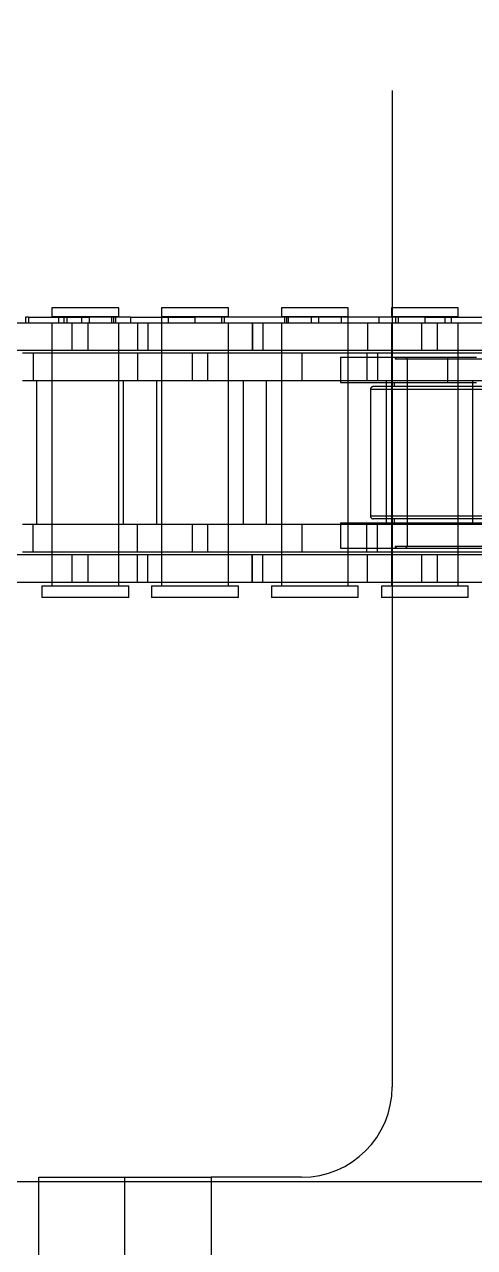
# Model space of a CAD drawing. Header units: metres. Extents: x 0 to 21025, y 0 to 14850.
# Drawn here: x 6163 to 6187.8, y 9257.5 to 9325 of the extents above; entities that cross this region are included whole.
import ezdxf

# ---------------------------------------------------------------- set-up
doc = ezdxf.new("R2010")
doc.units = ezdxf.units.M
doc.header["$LTSCALE"] = 25
doc.linetypes.add('HIDDEN2', pattern=[4.7625, 3.175, -1.5875])
for name, color, linetype in [('SL1', 8, 'Continuous'), ('SL4', 4, 'Continuous'), ('ST1', 7, 'HIDDEN2')]:
    doc.layers.add(name, color=color, linetype=linetype)

msp = doc.modelspace()

# ---------------------------------------------------------------- linework, layer by layer
at = {"layer": 'SL1'}
for radius, start, end in [(1215.5, 107.106787, 166.785047), (1170.7, 106.690475, 164.690823), (1164.35, 106.913784, 164.513299), (1158.35, 107.10294, 164.435358)]:
    msp.add_arc((6782.517, 8419.394), radius, start, end, dxfattribs=at)
msp.add_open_spline([(6442.231, 9525.511), (6432.964, 9522.661), (6411.041, 9515.613), (6376.77, 9503.457), (6340.685, 9489.236), (6306.202, 9474.314), (6273.301, 9458.832), (6240.903, 9442.324), (6209.039, 9424.807), (6177.742, 9406.296), (6147.038, 9386.817), (6115.974, 9365.682), (6084.891, 9343.125), (6064.321, 9326.772), (6054.186, 9318.716)], degree=3, knots=[0.92911772, 0.92911772, 0.92911772, 0.92911772, 0.93377788, 0.94018556, 0.94659323, 0.95241844, 0.95824366, 0.96406887, 0.96989408, 0.97571929, 0.9815445, 0.98736971, 0.99377739, 1, 1, 1, 1], dxfattribs=at)
at = {"layer": 'SL4'}
for p, q in [((5540.514, 9261.149), (6209.329, 9261.149)), ((6163.744, 9251.384), (6163.744, 9261.149)), ((6173.269, 9261.149), (6173.269, 9251.384))]:
    msp.add_line(p, q, dxfattribs=at)
at = {"layer": 'ST1'}
for p, q in [((6183.269, 9321.384), (6183.269, 9266.384)), ((6290.989, 9321.384), (6183.269, 9321.384)), ((6163.006, 9308.873), (6163.006, 9308.541)), ((6163.178, 9308.873), (6163.006, 9308.873)), ((6163.178, 9308.873), (6163.178, 9308.541)), ((6163.178, 9308.873), (6166.525, 9308.873)), ((6164.476, 9309.384), (6164.472, 9309.384)), ((6164.472, 9309.384), (6164.472, 9308.91)), ((6164.472, 9308.91), (6168.162, 9308.91)), ((6168.162, 9309.384), (6164.476, 9309.384)), ((6164.841, 9308.91), (6164.841, 9308.541)), ((6165.126, 9308.873), (6165.126, 9308.541)), ((6165.299, 9308.873), (6165.299, 9308.541)), ((6166.11, 9308.873), (6166.11, 9308.541)), ((6166.525, 9308.873), (6166.525, 9308.541)), ((6168.824, 9308.873), (6166.525, 9308.873)), ((6167.793, 9308.541), (6167.793, 9308.91)), ((6167.882, 9308.873), (6167.882, 9308.541)), ((6167.985, 9308.873), (6167.985, 9308.541)), ((6168.162, 9308.91), (6168.162, 9309.384)), ((6168.824, 9308.873), (6172.376, 9308.873)), ((6168.824, 9308.873), (6168.824, 9308.541)), ((6174.221, 9309.384), (6170.531, 9309.384)), ((6170.531, 9309.384), (6170.531, 9308.91)), ((6170.531, 9308.91), (6174.221, 9308.91)), ((6170.531, 9308.873), (6170.531, 9307.021)), ((6170.9, 9308.91), (6170.9, 9308.541)), ((6172.376, 9308.873), (6172.376, 9308.541)), ((6185.076, 9308.873), (6172.376, 9308.873)), ((6173.852, 9308.541), (6173.852, 9308.91)), ((6173.995, 9308.873), (6173.995, 9308.541)), ((6174.221, 9308.91), (6174.221, 9309.384)), ((6177.154, 9309.384), (6177.151, 9309.384)), ((6177.151, 9309.384), (6177.151, 9308.91)), ((6177.151, 9308.91), (6180.841, 9308.91)), ((6180.841, 9309.384), (6177.154, 9309.384)), ((6177.328, 9308.873), (6177.328, 9308.541)), ((6177.431, 9308.873), (6177.431, 9308.541)), ((6177.52, 9308.91), (6177.52, 9308.541)), ((6178.788, 9308.873), (6178.788, 9308.541)), ((6179.203, 9308.873), (6179.203, 9308.541)), ((6180.472, 9308.541), (6180.472, 9308.91)), ((6180.841, 9308.91), (6180.841, 9309.384)), ((6180.841, 9307.021), (6180.841, 9308.873)), ((6182.548, 9308.541), (6182.548, 9308.873)), ((6186.921, 9309.384), (6183.231, 9309.384)), ((6183.231, 9309.384), (6183.231, 9308.91)), ((6183.231, 9308.91), (6186.921, 9308.91)), ((6183.457, 9308.873), (6183.457, 9308.541)), ((6183.6, 9308.91), (6183.6, 9308.541)), ((6185.076, 9308.873), (6185.076, 9308.541)), ((6185.076, 9308.873), (6188.307, 9308.873)), ((6186.183, 9308.873), (6186.183, 9308.541)), ((6186.552, 9308.541), (6186.552, 9308.91)), ((6186.921, 9308.91), (6186.921, 9309.384)), ((6165.596, 9308.541), (6156.501, 9308.541)), ((6164.472, 9308.541), (6164.472, 9307.021)), ((6164.472, 9308.541), (6164.472, 9294.042)), ((6166.456, 9308.541), (6165.596, 9308.541)), ((6165.596, 9307.021), (6165.596, 9308.541)), ((6175.551, 9308.541), (6166.456, 9308.541)), ((6166.456, 9308.541), (6166.456, 9307.021)), ((6168.162, 9307.021), (6168.162, 9308.541)), ((6168.162, 9294.042), (6168.162, 9308.541)), ((6169.195, 9308.541), (6169.195, 9307.021)), ((6169.779, 9308.541), (6169.779, 9307.021)), ((6170.531, 9308.541), (6170.531, 9294.042)), ((6174.221, 9307.021), (6174.221, 9308.541)), ((6174.221, 9294.042), (6174.221, 9308.541)), ((6175.534, 9308.541), (6175.534, 9307.021)), ((6175.551, 9308.541), (6175.551, 9307.021)), ((6181.901, 9308.541), (6175.551, 9308.541)), ((6176.118, 9308.541), (6176.118, 9307.021)), ((6177.151, 9308.541), (6177.151, 9307.021)), ((6177.151, 9308.541), (6177.151, 9294.042)), ((6180.841, 9294.042), (6180.841, 9308.541)), ((6181.901, 9308.541), (6181.901, 9307.021)), ((6190.996, 9308.541), (6181.901, 9308.541)), ((6183.231, 9308.541), (6183.231, 9307.021)), ((6183.231, 9308.541), (6183.231, 9294.042)), ((6184.916, 9307.021), (6184.916, 9308.541)), ((6185.754, 9308.541), (6185.754, 9307.021)), ((6186.921, 9307.021), (6186.921, 9308.541)), ((6186.921, 9294.042), (6186.921, 9308.541)), ((6165.596, 9307.021), (6156.501, 9307.021)), ((6169.201, 9306.869), (6162.851, 9306.869)), ((6163.44, 9306.869), (6163.44, 9305.349)), ((6164.472, 9306.869), (6164.472, 9305.349)), ((6166.456, 9307.021), (6165.596, 9307.021)), ((6175.551, 9307.021), (6166.456, 9307.021)), ((6168.162, 9305.349), (6168.162, 9306.869)), ((6169.201, 9306.869), (6169.201, 9305.349)), ((6178.296, 9306.869), (6169.201, 9306.869)), ((6170.531, 9306.869), (6170.531, 9305.349)), ((6172.237, 9305.349), (6172.237, 9306.869)), ((6173.076, 9306.869), (6173.076, 9305.349)), ((6174.221, 9305.349), (6174.221, 9306.869)), ((6181.901, 9307.021), (6175.551, 9307.021)), ((6177.151, 9306.869), (6177.151, 9305.349)), ((6182.457, 9306.869), (6178.296, 9306.869)), ((6178.296, 9305.349), (6178.296, 9306.869)), ((6180.841, 9305.349), (6180.841, 9306.869)), ((6181.873, 9306.869), (6181.873, 9305.349)), ((6190.996, 9307.021), (6181.901, 9307.021)), ((6182.457, 9306.869), (6182.457, 9305.349)), ((6188.797, 9306.869), (6182.457, 9306.869)), ((6180.424, 9306.659), (6186.329, 9306.659)), ((6180.424, 9306.659), (6180.424, 9305.259)), ((6183.526, 9306.659), (6183.437, 9306.57)), ((6183.437, 9306.659), (6183.437, 9306.57)), ((6183.437, 9306.57), (6189.222, 9306.57)), ((6184.015, 9306.659), (6184.104, 9306.57)), ((6184.104, 9306.57), (6184.104, 9296.198)), ((6186.329, 9306.659), (6186.329, 9305.259)), ((6186.329, 9306.659), (6187.929, 9306.659)), ((6169.201, 9305.349), (6162.851, 9305.349)), ((6163.636, 9297.419), (6163.636, 9305.349)), ((6164.472, 9305.349), (6164.472, 9297.419)), ((6168.162, 9297.419), (6168.162, 9305.349)), ((6168.416, 9305.349), (6168.416, 9297.419)), ((6178.296, 9305.349), (6169.201, 9305.349)), ((6170.277, 9297.419), (6170.277, 9305.349)), ((6170.531, 9305.349), (6170.531, 9297.419)), ((6174.221, 9297.419), (6174.221, 9305.349)), ((6175.036, 9305.349), (6175.036, 9297.419)), ((6176.336, 9297.419), (6176.336, 9305.349)), ((6177.151, 9305.349), (6177.151, 9297.419)), ((6182.457, 9305.349), (6178.296, 9305.349)), ((6180.841, 9297.419), (6180.841, 9305.349)), ((6188.797, 9305.349), (6182.457, 9305.349)), ((6182.956, 9297.419), (6182.956, 9305.349)), ((6187.714, 9305.349), (6187.714, 9297.419)), ((6180.424, 9305.259), (6186.329, 9305.259)), ((6182.074, 9304.879), (6182.074, 9297.888)), ((6190.584, 9304.879), (6182.122, 9304.879)), ((6190.429, 9305.034), (6182.229, 9305.034)), ((6183.374, 9305.259), (6183.374, 9305.034)), ((6186.329, 9305.259), (6187.929, 9305.259)), ((6169.201, 9297.419), (6162.851, 9297.419)), ((6163.44, 9295.899), (6163.44, 9297.419)), ((6164.472, 9297.419), (6164.472, 9295.899)), ((6168.162, 9295.899), (6168.162, 9297.419)), ((6169.201, 9295.899), (6169.201, 9297.419)), ((6178.296, 9297.419), (6169.201, 9297.419)), ((6170.531, 9297.419), (6170.531, 9295.899)), ((6172.237, 9295.899), (6172.237, 9297.419)), ((6173.076, 9297.419), (6173.076, 9295.899)), ((6174.221, 9295.899), (6174.221, 9297.419)), ((6177.151, 9297.419), (6177.151, 9295.899)), ((6182.457, 9297.419), (6178.296, 9297.419)), ((6178.296, 9295.899), (6178.296, 9297.419)), ((6180.424, 9297.509), (6188.951, 9297.509)), ((6180.424, 9297.509), (6180.424, 9296.109)), ((6180.841, 9295.899), (6180.841, 9297.419)), ((6181.873, 9295.899), (6181.873, 9297.419)), ((6190.584, 9297.888), (6182.122, 9297.888)), ((6190.429, 9297.733), (6182.229, 9297.733)), ((6182.457, 9295.899), (6182.457, 9297.419)), ((6188.797, 9297.419), (6182.457, 9297.419)), ((6183.374, 9297.733), (6183.374, 9297.509)), ((6169.201, 9295.899), (6162.851, 9295.899)), ((6178.296, 9295.899), (6169.201, 9295.899)), ((6182.457, 9295.899), (6178.296, 9295.899)), ((6180.424, 9296.109), (6188.951, 9296.109)), ((6188.797, 9295.899), (6182.457, 9295.899)), ((6189.222, 9296.198), (6183.437, 9296.198)), ((6183.437, 9296.198), (6183.437, 9296.109)), ((6183.437, 9296.198), (6183.526, 9296.109)), ((6184.104, 9296.198), (6184.015, 9296.109)), ((6165.596, 9295.747), (6156.501, 9295.747)), ((6164.472, 9295.747), (6164.472, 9294.227)), ((6166.456, 9295.747), (6165.596, 9295.747)), ((6165.596, 9294.227), (6165.596, 9295.747)), ((6175.551, 9295.747), (6166.456, 9295.747)), ((6166.456, 9295.747), (6166.456, 9294.227)), ((6168.162, 9294.227), (6168.162, 9295.747)), ((6169.195, 9294.227), (6169.195, 9295.747)), ((6169.779, 9294.227), (6169.779, 9295.747)), ((6170.531, 9295.747), (6170.531, 9294.227)), ((6174.221, 9294.227), (6174.221, 9295.747)), ((6175.534, 9294.227), (6175.534, 9295.747)), ((6175.551, 9294.227), (6175.551, 9295.747)), ((6181.901, 9295.747), (6175.551, 9295.747)), ((6176.118, 9294.227), (6176.118, 9295.747)), ((6177.151, 9295.747), (6177.151, 9294.227)), ((6180.841, 9294.227), (6180.841, 9295.747)), ((6181.901, 9294.227), (6181.901, 9295.747)), ((6190.996, 9295.747), (6181.901, 9295.747)), ((6183.231, 9295.747), (6183.231, 9294.227)), ((6184.916, 9294.227), (6184.916, 9295.747)), ((6185.754, 9295.747), (6185.754, 9294.227)), ((6186.921, 9294.227), (6186.921, 9295.747)), ((6165.596, 9294.227), (6156.501, 9294.227)), ((6163.919, 9294.042), (6168.716, 9294.042)), ((6163.919, 9294.042), (6163.919, 9293.384)), ((6166.456, 9294.227), (6165.596, 9294.227)), ((6175.551, 9294.227), (6166.456, 9294.227)), ((6168.716, 9293.384), (6168.716, 9294.042)), ((6169.978, 9294.042), (6174.775, 9294.042)), ((6169.978, 9294.042), (6169.978, 9293.384)), ((6174.775, 9293.384), (6174.775, 9294.042)), ((6181.901, 9294.227), (6175.551, 9294.227)), ((6176.597, 9294.042), (6181.394, 9294.042)), ((6176.597, 9294.042), (6176.597, 9293.384)), ((6181.394, 9293.384), (6181.394, 9294.042)), ((6190.996, 9294.227), (6181.901, 9294.227)), ((6182.678, 9294.042), (6187.475, 9294.042)), ((6182.678, 9294.042), (6182.678, 9293.384)), ((6187.475, 9293.384), (6187.475, 9294.042)), ((6163.923, 9293.384), (6163.919, 9293.384)), ((6168.716, 9293.384), (6163.923, 9293.384)), ((6174.775, 9293.384), (6169.978, 9293.384)), ((6176.601, 9293.384), (6176.597, 9293.384)), ((6181.394, 9293.384), (6176.601, 9293.384)), ((6187.475, 9293.384), (6182.678, 9293.384)), ((6163.744, 9261.149), (6163.744, 9261.384)), ((6163.744, 9261.384), (6173.269, 9261.384)), ((6168.507, 9121.384), (6168.507, 9261.384)), ((6178.269, 9261.384), (6173.269, 9261.384)), ((6173.269, 9261.384), (6173.269, 9121.384)), ((6173.269, 9261.384), (6173.269, 9261.149))]:
    msp.add_line(p, q, dxfattribs=at)
for centre, radius, start, end in [((6182.229, 9304.879), 0.155, 90, 180), ((6182.229, 9297.888), 0.155, 180, 270), ((6178.269, 9266.384), 5, 270, 0)]:
    msp.add_arc(centre, radius, start, end, dxfattribs=at)

doc.saveas('drawing.dxf')
